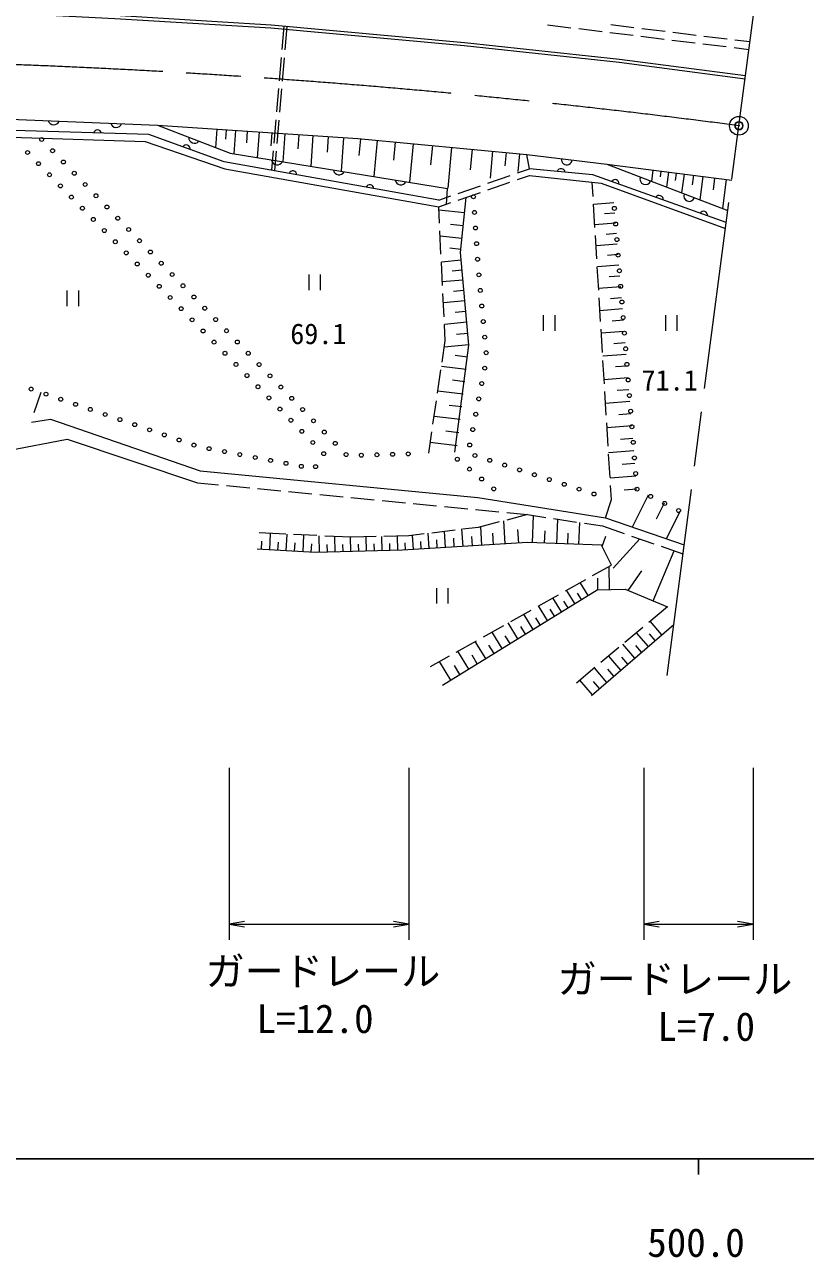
# Model space of a CAD drawing. Units: millimetres at full size, sheet at 1:1000; details may follow other scales. Extents: x 40000 to 680000, y 20000 to 380000.
# Drawn here: x 524936 to 574834, y 198715 to 277488 of the extents above; entities that cross this region are included whole.
import ezdxf
from ezdxf.enums import TextEntityAlignment as Align

# ---------------------------------------------------------------- set-up
doc = ezdxf.new("R2010")
doc.units = ezdxf.units.MM
doc.header["$LTSCALE"] = 1000
doc.header["$PDMODE"] = 32
doc.header["$PDSIZE"] = 500
doc.linetypes.add('CHAIN', pattern=[18.5, 12, -1.5, 3.5, -1.5])
for name, color, linetype, lineweight in [('M-BGD', 7, 'Continuous', 13), ('M-BMK', 2, 'CHAIN', 13), ('M-BMK-SRVR', 3, 'Continuous', 13), ('M-STR-HTXT', 7, 'Continuous', 13), ('M-TTL-BAND', 7, 'Continuous', 25)]:
    doc.layers.add(name, color=color, linetype=linetype, lineweight=lineweight)
doc.layers.add('M-OTRS', color=6, linetype='Continuous')
doc.styles.add('ＭＳ ゴシック', font='')
doc.styles.get('ＭＳ ゴシック').set_extended_font_data('MS Gothic')

# ---------------------------------------------------------------- blocks, each defined once
blk = doc.blocks.new('open_arrow')
at = {"color": 0, "linetype": 'Continuous', "lineweight": -2}
blk.add_lwpolyline([(7.5, 1.25), (0, 0), (7.5, -1.25)], dxfattribs=at)

msp = doc.modelspace()

# ---------------------------------------------------------------- linework, layer by layer
at = {"layer": 'M-BGD'}
for p, q in [((541496, 277387), (541368, 275892)), ((541695, 277370), (541567, 275875)), ((558364, 277474), (559853, 277293)), ((560350, 277232), (561839, 277050)), ((562335, 276990), (563824, 276808)), ((564320, 276748), (565809, 276566)), ((566306, 276505), (567795, 276324)), ((568291, 276263), (569780, 276082)), ((570276, 276021), (571231, 275905)), ((541326, 275394), (541198, 273900)), ((541525, 275377), (541397, 273883)), ((541155, 273401), (541028, 271907)), ((541355, 273384), (541227, 271890)), ((533430, 271067), (546236, 270202)), ((540985, 271409), (540858, 269914)), ((541184, 271392), (541057, 269897)), ((537222, 270811), (537142, 269623)), ((537816, 270771), (537776, 270177)), ((538410, 270730), (538308, 269226)), ((539162, 270680), (539111, 269927)), ((539915, 270629), (539804, 268984)), ((540737, 270573), (540681, 269751)), ((541559, 270518), (541438, 268721)), ((542458, 270457), (542397, 269559)), ((543356, 270397), (543223, 268433)), ((544338, 270330), (544271, 269348)), ((545319, 270264), (545175, 268118)), ((546236, 270202), (557032, 269197)), ((540815, 269416), (540710, 268190)), ((546392, 270188), (546292, 269117)), ((547462, 270088), (547248, 267784)), ((548614, 269981), (548507, 268829)), ((549766, 269873), (549537, 267415)), ((550995, 269759), (550881, 268530)), ((552225, 269645), (551981, 267028)), ((553533, 269523), (553411, 268215)), ((541014, 269399), (540910, 268173)), ((554841, 269401), (554680, 267673)), ((555705, 269321), (555625, 268456)), ((556570, 269240), (556464, 268098)), ((557208, 268276), (557032, 269197)), ((554543, 267355), (555961, 267845)), ((556426, 267584), (557200, 267852)), ((556434, 268008), (557208, 268276)), ((562149, 268566), (570134, 267547)), ((565096, 268190), (565004, 267471)), ((565592, 268127), (565546, 267767)), ((566088, 268064), (565965, 267103)), ((566584, 268000), (566523, 267520)), ((567080, 267937), (566926, 266734)), ((567682, 267860), (567605, 267259)), ((552653, 266701), (554071, 267191)), ((554536, 266930), (555953, 267421)), ((561267, 266512), (561212, 267420)), ((568283, 267783), (568092, 266287)), ((569031, 267688), (568936, 266940)), ((569780, 267592), (569542, 265731)), ((551407, 266270), (552181, 266538)), ((552645, 266277), (554063, 266767)), ((551399, 265846), (552173, 266113)), ((551449, 264809), (551399, 265846)), ((553049, 265458), (551409, 265628)), ((561387, 264516), (561297, 266013)), ((562600, 266095), (561299, 265990)), ((552964, 264637), (552144, 264723)), ((562704, 264794), (561377, 264687)), ((562652, 265445), (562001, 265392)), ((551546, 262811), (551473, 264310)), ((552879, 263817), (551490, 263962)), ((561508, 262519), (561418, 264017)), ((562758, 264131), (562094, 264077)), ((552807, 263123), (552112, 263195)), ((562811, 263467), (561457, 263358)), ((552833, 262428), (551570, 262311)), ((562866, 262790), (562189, 262736)), ((551643, 260814), (551570, 262312)), ((552891, 261797), (552260, 261738)), ((561628, 260523), (561538, 262020)), ((562920, 262113), (561539, 262002)), ((543101, 261519), (543101, 260519)), ((543851, 260519), (543851, 261519)), ((552950, 261165), (551631, 261043)), ((562976, 261423), (562285, 261367)), ((527643, 260494), (527643, 259494)), ((528393, 259494), (528393, 260494)), ((551739, 258816), (551667, 260314)), ((553011, 260506), (552352, 260445)), ((563031, 260732), (561622, 260619)), ((561748, 258527), (561658, 260024)), ((563088, 260028), (562383, 259971)), ((553073, 259847), (551696, 259719)), ((563145, 259323), (561707, 259208)), ((553200, 258470), (551763, 258336)), ((553136, 259158), (552448, 259094)), ((558086, 258916), (558086, 257916)), ((558836, 257916), (558836, 258916)), ((563202, 258605), (562484, 258547)), ((565893, 258916), (565893, 257916)), ((566643, 257916), (566643, 258916)), ((551814, 257280), (551764, 258317)), ((553267, 257751), (552548, 257684)), ((561869, 256530), (561778, 258028)), ((563260, 257886), (561794, 257768)), ((551614, 255913), (551814, 257280)), ((553334, 257032), (551756, 256885)), ((563319, 257153), (562586, 257094)), ((553246, 256245), (552459, 256336)), ((563378, 256420), (561883, 256299)), ((561989, 254534), (561899, 256031)), ((551324, 253935), (551541, 255419)), ((553154, 255458), (551574, 255642)), ((563438, 255672), (562691, 255612)), ((553062, 254668), (552272, 254760)), ((563499, 254924), (561973, 254801)), ((525978, 253987), (525529, 252683)), ((552970, 253877), (551344, 254067)), ((562109, 252538), (562019, 254035)), ((563560, 254161), (562797, 254100)), ((551035, 251956), (551252, 253440)), ((552875, 253064), (552062, 253159)), ((563621, 253398), (562065, 253273)), ((525371, 252083), (526581, 252277)), ((552781, 252251), (551106, 252446)), ((563684, 252620), (562906, 252557)), ((550762, 250094), (550962, 251461)), ((552683, 251414), (551846, 251511)), ((562229, 250541), (562139, 252038)), ((563747, 251842), (562159, 251714)), ((552586, 250577), (550862, 250777)), ((563810, 251048), (563017, 250984)), ((563874, 250254), (562255, 250124)), ((562350, 248545), (562260, 250042)), ((563940, 249444), (563130, 249379)), ((535994, 248211), (537330, 248083)), ((564005, 248634), (562352, 248501)), ((537828, 248035), (539321, 247891)), ((539818, 247843), (541311, 247699)), ((541809, 247651), (543302, 247507)), ((543800, 247459), (545293, 247315)), ((562434, 247138), (562380, 248046)), ((564071, 247808), (563245, 247742)), ((564791, 247420), (563759, 245382)), ((545791, 247267), (547284, 247123)), ((547781, 247075), (549274, 246931)), ((549772, 246883), (551265, 246739)), ((551763, 246691), (553256, 246547)), ((562053, 245968), (562434, 247138)), ((565810, 246904), (565294, 245885)), ((553754, 246499), (555247, 246355)), ((555647, 244303), (555556, 245783)), ((555744, 246307), (557080, 246178)), ((557080, 246178), (555745, 245832)), ((557080, 246178), (558239, 246003)), ((557388, 244379), (557452, 246122)), ((558734, 245928), (560217, 245704)), ((558953, 244321), (559011, 245886)), ((566830, 246388), (565940, 244631)), ((541624, 244929), (539928, 245010)), ((550782, 244004), (550722, 244983)), ((552450, 245182), (550961, 245002)), ((551832, 244068), (551768, 245118)), ((552958, 244138), (552889, 245264)), ((553925, 245360), (552946, 245242)), ((555261, 245707), (553925, 245360)), ((554166, 244212), (554092, 245419)), ((554906, 244257), (554861, 244997)), ((556517, 244356), (556463, 245226)), ((558170, 244350), (558199, 245133)), ((559655, 244295), (559681, 244998)), ((560358, 244269), (560410, 245675)), ((560711, 245629), (561870, 245454)), ((561870, 245454), (563260, 244972)), ((540073, 243955), (540103, 244480)), ((540598, 243925), (540658, 244975)), ((541128, 243895), (541158, 244425)), ((541658, 243865), (541718, 244925)), ((543621, 244834), (542123, 244905)), ((542193, 243835), (542223, 244369)), ((542727, 243804), (542788, 244874)), ((543257, 243774), (543287, 244304)), ((543787, 243767), (543760, 244827)), ((545817, 244729), (544121, 244810)), ((544287, 243779), (544275, 244273)), ((544787, 243792), (544762, 244780)), ((545287, 243804), (545275, 244262)), ((545787, 243817), (545764, 244732)), ((547401, 244770), (545817, 244729)), ((546286, 243829), (546275, 244285)), ((546786, 243842), (546763, 244754)), ((547286, 243855), (547275, 244311)), ((547786, 243867), (547763, 244779)), ((549485, 244823), (547901, 244783)), ((548286, 243880), (548274, 244336)), ((548786, 243892), (548763, 244805)), ((549285, 243912), (549257, 244368)), ((550464, 244941), (549485, 244823)), ((549784, 243943), (549728, 244854)), ((550283, 243973), (550253, 244463)), ((551307, 244036), (551275, 244561)), ((552395, 244103), (552361, 244666)), ((553562, 244175), (553525, 244778)), ((561854, 244132), (562089, 244798)), ((562557, 242752), (564261, 244625)), ((563732, 244808), (565149, 244317)), ((565101, 240663), (566446, 243868)), ((565622, 244153), (567011, 243672)), ((561239, 242278), (562443, 242954)), ((562319, 241392), (562290, 242868)), ((559494, 241300), (560803, 242034)), ((561581, 241377), (561567, 242115)), ((563499, 241336), (564379, 242578)), ((551250, 241487), (551250, 240487)), ((552000, 240487), (552000, 241487)), ((557750, 240322), (559058, 241056)), ((560094, 240489), (559568, 241342)), ((560520, 240752), (560268, 241160)), ((560945, 241015), (560441, 241831)), ((558354, 239415), (557782, 240341)), ((559242, 239963), (558694, 240852)), ((559668, 240226), (559405, 240653)), ((566023, 240277), (564839, 239288)), ((556005, 239344), (557314, 240078)), ((557428, 238844), (556833, 239808)), ((557891, 239130), (557605, 239592)), ((558798, 239689), (558524, 240133)), ((554261, 238366), (555569, 239100)), ((556464, 238249), (555844, 239254)), ((556946, 238547), (556648, 239029)), ((561163, 234611), (566420, 239154)), ((564455, 238968), (563303, 238007)), ((565664, 238500), (564922, 239358)), ((552516, 237388), (553824, 238122)), ((554412, 236983), (553739, 238074)), ((555459, 237629), (554813, 238676)), ((555961, 237939), (555651, 238442)), ((564806, 237759), (564052, 238631)), ((565235, 238129), (564864, 238558)), ((550876, 236469), (552080, 237144)), ((553321, 236310), (552620, 237447)), ((553867, 236647), (553530, 237192)), ((554935, 237306), (554612, 237830)), ((562920, 237687), (561768, 236726)), ((563045, 236238), (562265, 237141)), ((563933, 237005), (563166, 237892)), ((564369, 237382), (563992, 237818)), ((552185, 235609), (551454, 236793)), ((552753, 235960), (552402, 236528)), ((561384, 236405), (560200, 235417)), ((562142, 235457), (561348, 236376)), ((563489, 236621), (563106, 237065)), ((561224, 234664), (560416, 235598)), ((562594, 235847), (562204, 236299)), ((561683, 235060), (561286, 235520))]:
    msp.add_line(p, q, dxfattribs=at)
for points in [[(369606, 276231), (469496, 278296), (489569, 278577), (507200, 278787), (519433, 278647), (530708, 278086), (540686, 277479), (553048, 276357), (562956, 275282), (571008, 274234)], [(369611, 276031), (469499, 278096), (489571, 278377), (507200, 278587), (519427, 278447), (530697, 277886), (540671, 277279), (553028, 276158), (562932, 275083), (570982, 274035)], [(453396, 270922), (456861, 270997), (473397, 268494), (475990, 270270), (485634, 269896), (486350, 270675), (491881, 270332), (493237, 271791), (497449, 271866), (515116, 269732), (516148, 271771), (533430, 271067), (538063, 269265), (551964, 267024)], [(551407, 266270), (537697, 268731), (532868, 270461), (516316, 270959), (515615, 269020), (497247, 271216), (493509, 271216), (492480, 270118)], [(492606, 269830), (493584, 270908), (496388, 270830), (516074, 268620), (516812, 270531), (532637, 270025), (537731, 268273), (551399, 265846), (551891, 266016), (551964, 267024)], [(557032, 269197), (562149, 268566), (569879, 265601)], [(557200, 267852), (561790, 267357), (569731, 264465)], [(569781, 264848), (561253, 267895), (557208, 268276)], [(552424, 250167), (553336, 257014), (552786, 262926), (553153, 266452)], [(526581, 252277), (536162, 248982), (553898, 247277), (562053, 245968), (567085, 244238)], [(517129, 246607), (520977, 249053), (523890, 250283), (527660, 251000), (535994, 248211)], [(562443, 242954), (561812, 244215), (557080, 244391), (549088, 243900), (543515, 243760), (539799, 243970)], [(551647, 235277), (561532, 241376), (563319, 241411), (566023, 240277)]]:
    msp.add_lwpolyline(points, dxfattribs=at)
for centre in [(526024, 270150), (525121, 269319), (526719, 269430), (525822, 268606), (527414, 268711), (526523, 267893), (528109, 267992), (527225, 267181), (528804, 267273), (527926, 266468), (529498, 266554), (553622, 266487), (528627, 265755), (530193, 265835), (553687, 265489), (562628, 265747), (529329, 265042), (530888, 265116), (562708, 264750), (530030, 264329), (531583, 264397), (553753, 264491), (530731, 263616), (532278, 263678), (553818, 263493), (562788, 263753), (531432, 262903), (532134, 262190), (532973, 262959), (533668, 262239), (553884, 262495), (562868, 262757), (532835, 261477), (534363, 261520), (553967, 261499), (562948, 261760), (533536, 260765), (535058, 260801), (563029, 260763), (534238, 260052), (535753, 260082), (554060, 260503), (534939, 259339), (536447, 259363), (554154, 259508), (563109, 259766), (535640, 258626), (537142, 258644), (554248, 258512), (563189, 258770), (536341, 257913), (537837, 257925), (554341, 257517), (563269, 257773), (537043, 257200), (538532, 257206), (563350, 256776), (537744, 256487), (539227, 256487), (554435, 256521), (538445, 255774), (539922, 255767), (554346, 255535), (563430, 255779), (539147, 255062), (539848, 254349), (540617, 255048), (541312, 254329), (554153, 254553), (563510, 254782), (525354, 254201), (526300, 253876), (527245, 253550), (540549, 253636), (542007, 253610), (553960, 253572), (563590, 253786), (528191, 253225), (529136, 252899), (541250, 252923), (542702, 252891), (563670, 252789), (530082, 252574), (531027, 252248), (541952, 252210), (543396, 252172), (553767, 252591), (531973, 251923), (532919, 251597), (533864, 251272), (542653, 251497), (544091, 251453), (553574, 251610), (563751, 251792), (534810, 250946), (535755, 250621), (536727, 250393), (543354, 250784), (544786, 250734), (553382, 250628), (563831, 250795), (537709, 250205), (538691, 250017), (539673, 249829), (540655, 249641), (544056, 250071), (545481, 250015), (546453, 249974), (547452, 250002), (548452, 250030), (549451, 250058), (552591, 249715), (553714, 249956), (554665, 249649), (563911, 249799), (541638, 249453), (542620, 249265), (543532, 249242), (553367, 249084), (555617, 249341), (556568, 249034), (563991, 248802), (554143, 248453), (557520, 248726), (558471, 248419), (559423, 248111), (554919, 247822), (560375, 247804), (561326, 247496), (564071, 247805), (564946, 247342), (565839, 246890), (566731, 246438)]:
    msp.add_circle(centre, 125, dxfattribs=at)
for centre, radius, start, end in [((526792, 271457), 370, 196.59202, 338.74273), ((530789, 271294), 370, 196.59202, 338.74273), ((529588, 270503), 256, 10.95529, 165.59452), ((535790, 270278), 370, 177.67578, 319.82649), ((535264, 269543), 256, 352.97974, 147.61897), ((541084, 268900), 370, 189.76585, 331.91656), ((559591, 268882), 350, 172.9716, 352.9716), ((542081, 267887), 256, 2.50164, 157.14087), ((545033, 268263), 370, 189.76585, 331.91656), ((559225, 268029), 256, 7.2981, 161.93734), ((547003, 267004), 256, 2.50164, 157.14087), ((548982, 267626), 370, 189.76585, 331.91656), ((562673, 267328), 256, 353.0199, 147.65913), ((564614, 267621), 350, 159.01429, 339.01429), ((565498, 266318), 256, 353.0199, 147.65913), ((567415, 266547), 350, 159.01429, 339.01429), ((568323, 265309), 256, 353.0199, 147.65913)]:
    msp.add_arc(centre, radius, start, end, dxfattribs=at)
at = {"layer": 'M-BMK'}
for p, q in [((570589, 271027), (575185, 306167)), ((565993, 235888), (570589, 271027))]:
    msp.add_line(p, q, dxfattribs=at)
msp.add_arc((505475, -224715), 500000, 82.51728, 91.58158, dxfattribs=at)
at = {"layer": 'M-BMK-SRVR'}
msp.add_circle((570589, 271027), 600, dxfattribs=at)
msp.add_point((570589, 271027), dxfattribs=at)
at = {"layer": 'M-OTRS'}
msp.add_point((570589, 271027), dxfattribs=at)
at = {"layer": 'M-STR-HTXT'}
for p, q in [((562392, 277487), (563881, 277305)), ((564378, 277244), (565867, 277063)), ((566363, 277002), (567852, 276821)), ((568348, 276760), (569837, 276578)), ((570334, 276518), (571292, 276401)), ((538000, 230000), (538000, 219000)), ((549500, 230000), (549500, 219000)), ((564500, 230000), (564500, 219000)), ((571500, 230000), (571500, 219000)), ((538000, 220000), (549500, 220000)), ((564500, 220000), (571500, 220000))]:
    msp.add_line(p, q, dxfattribs=at)
at = {"layer": 'M-TTL-BAND'}
for p, q in [((40000, 205000), (579000, 205000)), ((568000, 205000), (568000, 204000))]:
    msp.add_line(p, q, dxfattribs=at)

# ---------------------------------------------------------------- block references
at = {"layer": 'M-STR-HTXT', "xscale": 133, "yscale": 133}
for p in [(538000, 220000), (564500, 220000)]:
    msp.add_blockref('open_arrow', p, dxfattribs=at)
at = {"layer": 'M-STR-HTXT', "xscale": 133, "yscale": 133, "rotation": 180}
for p in [(549500, 220000), (571500, 220000)]:
    msp.add_blockref('open_arrow', p, dxfattribs=at)

# ---------------------------------------------------------------- texts
at = {"layer": 'M-BGD', "style": 'ＭＳ ゴシック'}
for s, p in [('69.1', (543710, 257734)), ('71.1', (566161, 254764))]:
    msp.add_text(s, height=1320, dxfattribs=at).set_placement(p, align=Align.MIDDLE_CENTER)
at = {"layer": 'M-STR-HTXT', "style": 'ＭＳ ゴシック'}
for p in [(544000, 217000), (566500, 216500)]:
    msp.add_text('ガードレール', height=1833, dxfattribs=at).set_placement(p, align=Align.MIDDLE_CENTER)
for s, p in [('L=12.0', (543500, 212500)), ('L=7.0', (568500, 212000))]:
    msp.add_text(s, height=1833, dxfattribs=at).set_placement(p, align=Align.BOTTOM_CENTER)
at = {"layer": 'M-TTL-BAND', "style": 'ＭＳ ゴシック'}
msp.add_text('500.0', height=1833, dxfattribs=at).set_placement((567844, 198195), align=Align.BOTTOM_CENTER)

doc.saveas('drawing.dxf')
